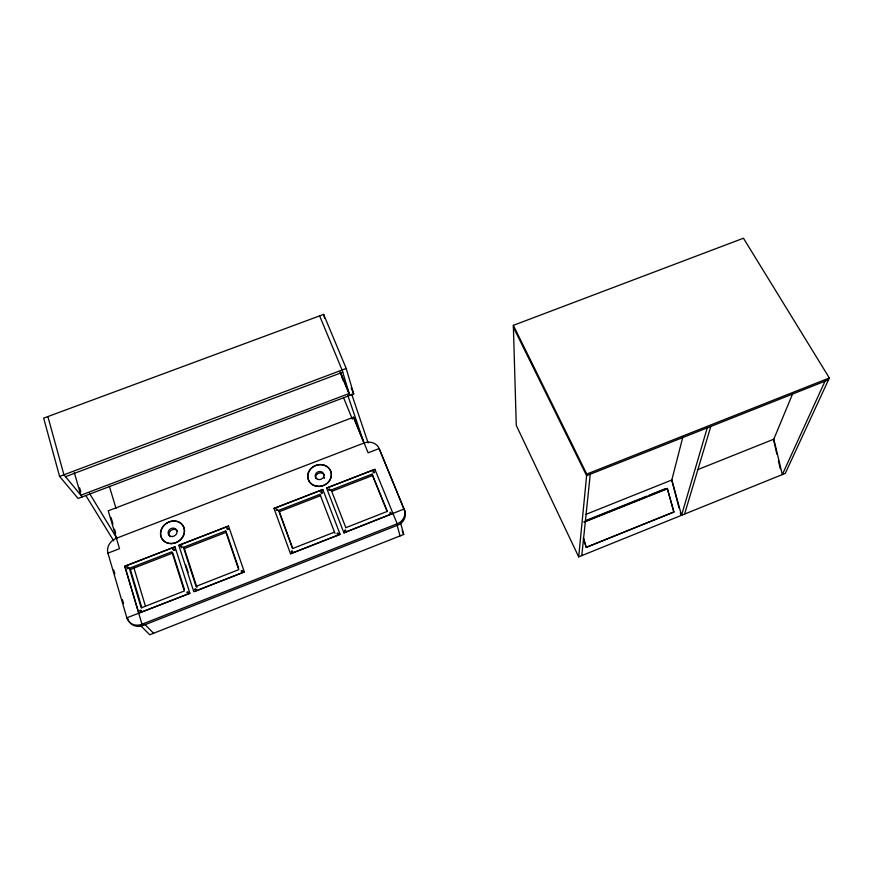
<?xml version="1.0" encoding="UTF-8"?>
<svg xmlns="http://www.w3.org/2000/svg" width="873" height="873" viewBox="0 0 873 873"><rect width="100%" height="100%" fill="white"/><g stroke="black" fill="none" stroke-linecap="round" stroke-linejoin="round"><path stroke-width="1.31" d="M321.515 493.616L322.574 492.874M181.606 547.851L181.944 547.185M127.676 568.77L128.778 567.974M578.69 556.865L586.776 474.072L513.346 325.345L743.458 238.22L829.35 377.976L785.285 473.384L578.69 556.865L516.27 425.391L513.346 325.345M581.789 555.621L590.257 474.225M671.632 480.696L682.751 437.351M707.25 427.857L681.54 515.31L680.471 513.302M684.585 514.077L710.808 426.45M773.543 439.828L792.749 393.516M825.029 381.185L782.317 474.596L773.805 439.195L697.407 469.761M390.067 513.717C392.795 511 387.481 512.724 391.508 513.717M187.575 593.171C189.354 589.755 184.509 593.542 188.175 592.658M140.629 611.569C142.234 608.481 137.563 611.504 140.717 611.275M174.043 550.481L175.058 550.088M242.094 571.531C239.213 570.626 244.211 569.502 241.799 572.251M345.01 531.242C347.268 528.449 342.271 531.024 346.21 531.144M291.833 552.107C293.863 549.117 288.788 552.314 292.892 551.889M329.11 490.19C331.271 487.254 326.24 489.895 330.289 490.135M140.88 611.253L141.819 611.176M276.872 510.236C278.28 507.409 273.795 510.738 277.592 510.258M227.755 529.464L228.311 529.322M586.121 520.428L646.686 496.159M649.206 495.144L665.608 488.574M583.95 521.814L667.288 488.422L673.945 512.058L586.274 547.436L583.513 538.379M584.223 522.141L667.605 488.716M585.936 514.372L671.784 480.019L681.54 515.31L680.285 512.898M400.554 522.72L403.708 534.472L149.763 634.78L140.782 625.799M586.776 474.072L829.35 377.976M828.499 379.81L586.612 475.665L513.4 327.255M129.324 621.74A12.855 11.273 -39.1 0 0 143.183 625.439L397.597 525.24A12.08 11.142 -16.7 0 0 404.581 510.476L379.144 448.558A11.84 10.64 -16.1 0 0 364.106 442.993L116.404 538.248A12.528 10.803 -35 0 0 107.925 553.155L126.847 617.833L128.08 619.044A12.855 11.273 -39.1 0 0 128.604 620.441M334.468 532.126L292.564 548.56L278.629 510.378L319.965 494.347L320.511 495.689L279.284 511.687L278.629 510.378M345.839 527.674L387.306 511.403L372.105 474.126L331.183 489.993L331.707 491.346L372.52 475.512L372.105 474.126M138.698 613.173L189.899 593.291L174.982 546.814L124.752 566.282L141.993 624.239L143.183 625.439M195.072 591.261L244.331 571.924L228.54 526.059L178.823 545.33L193.806 591.752L244.331 571.924M290.523 553.788L340.121 534.331L322.835 489.513L274.013 508.435L290.523 553.788L340.121 534.331M397.597 525.24L397.193 523.767A12.124 11.174 -16.7 0 0 404.199 508.97L343.907 532.836L392.937 513.389M343.907 532.836L326.567 488.072L374.899 469.347L397.193 523.767L141.993 624.239A12.899 11.294 -39 0 1 126.847 617.833L189.899 593.291M124.752 566.282L174.982 546.814M129.346 568.29L171.883 551.791L184.334 590.988L141.197 607.903L129.346 568.29L130.404 569.458L141.852 607.717M183.428 547.306L225.529 530.98L226.325 532.235L184.334 548.528L183.428 547.306L196.043 586.405L238.733 569.665L225.529 530.98M130.404 569.458L172.821 553.002L184.454 589.591M107.925 553.155L119.514 548.691L108.241 510.814L353.543 417.196L368.122 452.803L379.144 448.558L404.581 510.476M74.249 472.413L80.829 495.231L349.178 393.483L340.492 372.411M353.696 393.93L78.112 498.472L59.593 476.418L43.65 418.134L323.632 314.389L346.199 368.471L353.696 393.93L351.208 387.918M59.593 476.418L346.199 368.471M65.508 476.691L342.762 372.204M242.236 571.444L243.131 571.564M195.989 589.591C192.333 590.028 197.385 586.918 195.356 590.65M373.96 472.74L374.517 472.73M338.298 533.905C334.643 533.556 340.164 531.624 337.316 534.767M144.689 624.25L153.593 633.263M80.829 495.231L82.269 496.901L63.925 474.792L47.873 416.574M178.823 545.33L228.54 526.059M86.1 495.929L113.741 540.922M89.406 493.245L116.862 538.292M274.013 508.435L322.835 489.513M319.627 315.873L342.096 370.021L349.746 395.425L349.178 393.483M340.077 371.92L348.764 393.014M402.169 530.708L403.708 534.472M363.092 440.974L353.543 417.196M343.602 397.761L352.321 419.116M372.52 475.512L387.186 511.48M326.567 488.072L374.899 469.347M331.183 489.993L345.839 527.685M319.965 494.347L334.981 533.392M279.284 511.687L292.728 548.517M226.762 533.523L238.624 568.268M347.891 395.655L364.074 443.157M351.699 394.203L368.166 443.037M184.334 548.528L196.927 587.54M185.643 564.678L188.11 572.372M583.35 538.183L586.187 547.306L673.836 511.938L667.288 488.433M583.688 540.245L584.474 542.831M109.365 486.316L116.022 508.424M134.027 568.247L145.376 605.96M341.332 374.975L342.882 380.17M111.035 517.503L112.977 524.018M114.527 529.234L115.694 533.141M124.904 566.446L138.851 613.326M113.719 570.014L114.854 573.888M122.416 599.686L123.54 603.559M79.672 487.898L80.785 491.761M397.182 525.491L400.063 535.913M679.063 508.053L671.784 480.019M323.632 314.389L324.614 318.339M773.86 441.018L776.905 454.2M778.432 460.78L780.255 468.692M324.494 477.389A4.474 4.016 -21.1 0 1 324.145 478.426M315.982 478.611A4.474 4.016 -21.1 0 1 318.656 473.242A4.474 4.016 -21.1 0 1 324.298 475.305M170.191 536.775A4.627 4.049 -32.5 0 1 170.977 530.424A4.627 4.049 -32.5 0 1 177.492 531.231M373.077 471.889C374.288 474.355 375.041 469.761 373.077 471.889M320.98 492.088C322.159 494.587 322.988 489.928 320.98 492.088M180.7 546.443C181.868 548.975 182.741 544.163 180.7 546.443M228.104 528.656C226.642 531.242 226.314 526.506 228.104 528.656M128.124 567.341C126.661 570.036 126.301 565.224 128.124 567.341M173.029 549.444C174.098 552.031 175.146 547.218 173.029 549.444M317.707 479.353A4.485 4.027 -21 0 0 323.992 474.901A4.485 4.027 -21 0 0 317.052 472.369A4.485 4.027 -21 0 0 317.707 479.353M172.33 536.535A4.638 4.059 -32.4 0 0 176.553 529.944A4.638 4.059 -32.4 0 0 168.805 530.457A4.638 4.059 -32.4 0 0 172.33 536.535M317.215 486.381A11.949 10.727 -21 0 0 330.78 471.398A11.949 10.727 -21 0 0 310.755 468.965A11.949 10.727 -21 0 0 317.215 486.381M317.161 486.228A11.96 10.727 -21 0 0 330.725 471.245A11.96 10.727 -21 0 0 310.69 468.812A11.96 10.727 -21 0 0 317.161 486.228M171.152 543.486A12.375 10.814 -32.4 0 0 183.374 526.43A12.375 10.814 -32.4 0 0 162.804 526.681A12.375 10.814 -32.4 0 0 171.152 543.486M171.272 543.639A12.364 10.814 -32.4 0 0 183.494 526.594A12.364 10.814 -32.4 0 0 162.924 526.845A12.364 10.814 -32.4 0 0 171.272 543.639"/></g></svg>
